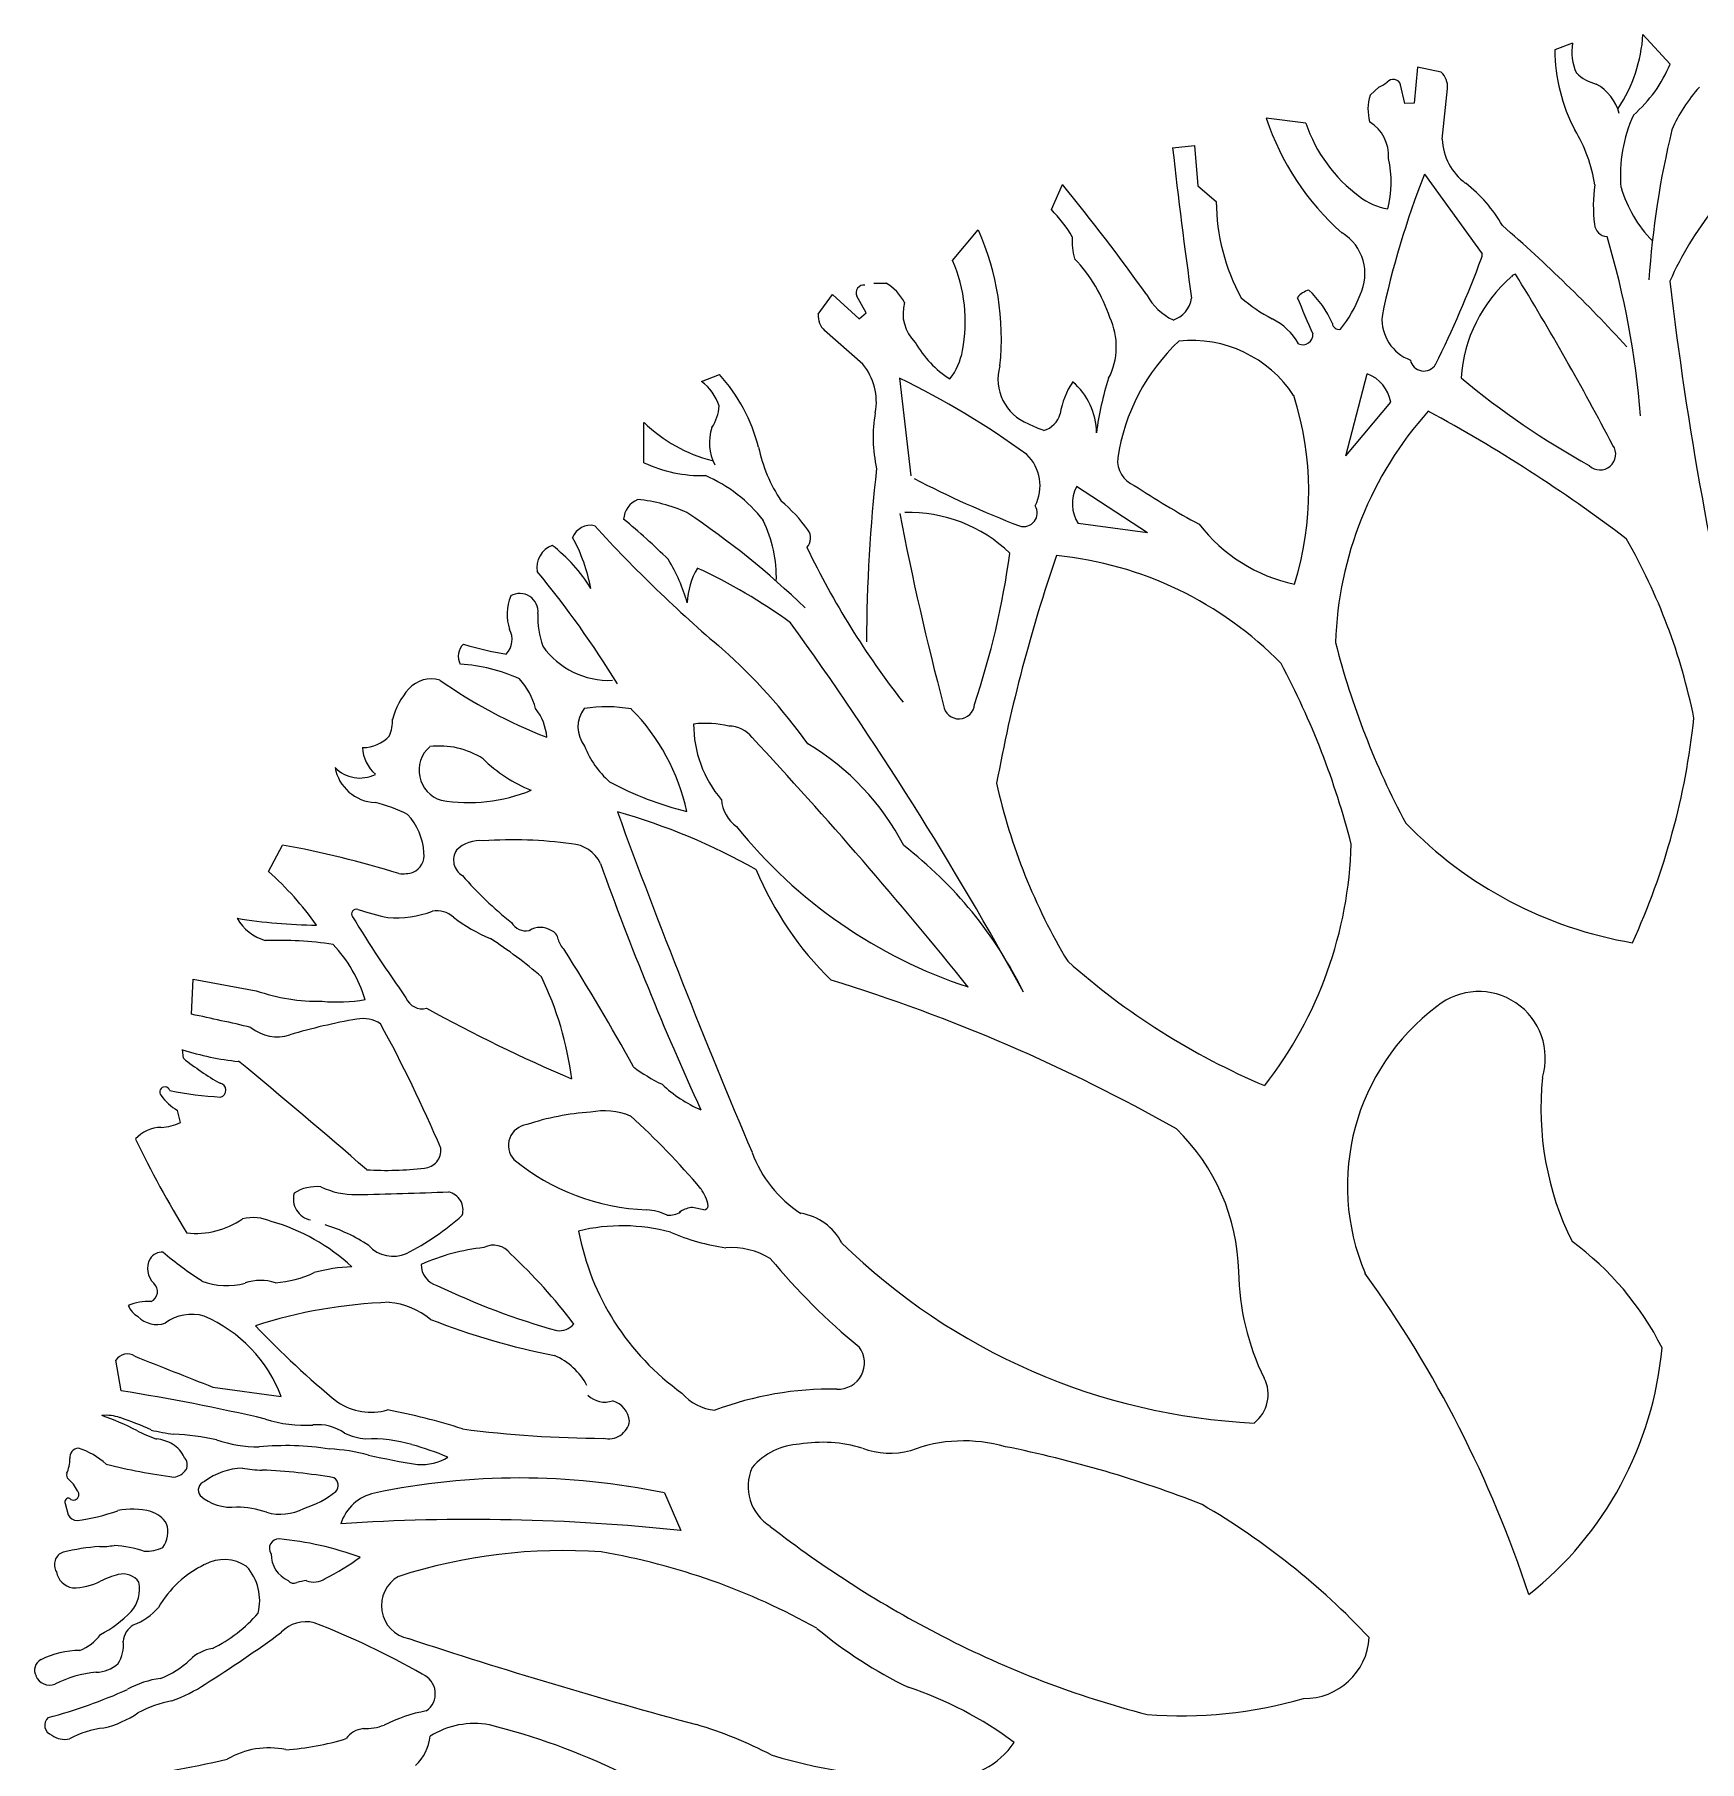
# Model space of a CAD drawing. Header units: metres. Extents: x -1.74 to 1.8, y -1.77 to 1.79.
# Drawn here: x -1.737 to -0.019, y 0.006 to 1.788 of the extents above; entities that cross this region are included whole.
import ezdxf

# ---------------------------------------------------------------- set-up
doc = ezdxf.new("R2010")
doc.units = ezdxf.units.M
doc.layers.add('ceco.net 70', color=7, linetype='Continuous')

msp = doc.modelspace()

# ---------------------------------------------------------------- linework, layer by layer
at = {"layer": 'ceco.net 70'}
for p, q in [((-0.0493, 1.7576), (-0.0774, 1.788)), ((-0.15, 1.7793), (-0.1682, 1.7722)), ((-0.3101, 1.7543), (-0.3135, 1.7173)), ((-0.2855, 1.7493), (-0.3101, 1.7543)), ((-0.3494, 1.7342), (-0.3588, 1.7256)), ((-0.3231, 1.7169), (-0.3274, 1.7362)), ((-0.2845, 1.6801), (-0.279, 1.7324)), ((-0.3135, 1.7173), (-0.3231, 1.7169)), ((-0.4252, 1.6966), (-0.466, 1.7018)), ((-0.5627, 1.671), (-0.54, 1.6734)), ((-0.54, 1.6734), (-0.5368, 1.6319)), ((-0.3028, 1.6439), (-0.2434, 1.5618)), ((-0.6878, 1.6074), (-0.6764, 1.6333)), ((-0.5368, 1.6319), (-0.5176, 1.6157)), ((-0.7898, 1.555), (-0.7632, 1.5864)), ((-0.9284, 1.4995), (-0.9136, 1.5198)), ((-0.9136, 1.5198), (-0.8862, 1.4949)), ((-0.8788, 1.501), (-0.8887, 1.5182)), ((-0.8711, 1.5315), (-0.8584, 1.5316)), ((-0.8862, 1.4949), (-0.8788, 1.501)), ((-0.8824, 1.4478), (-0.9219, 1.4827)), ((-1.0487, 1.4302), (-1.0304, 1.4373)), ((-0.8445, 1.4335), (-0.8329, 1.3328)), ((-0.3841, 1.3535), (-0.362, 1.4381)), ((-0.3841, 1.3535), (-0.3376, 1.4087)), ((-1.1083, 1.3463), (-1.1082, 1.3877)), ((-0.5885, 1.2741), (-0.6619, 1.3216)), ((-0.5885, 1.2741), (-0.6601, 1.2835)), ((-1.4955, 0.9245), (-1.4813, 0.9518)), ((-1.575, 0.7772), (-1.5735, 0.8135)), ((-1.5735, 0.8135), (-1.5735, 0.8135)), ((-1.5735, 0.8135), (-1.5083, 0.8015)), ((-1.5834, 0.7318), (-1.5844, 0.7408)), ((-1.5865, 0.6657), (-1.5895, 0.678)), ((-1.6476, 0.3887), (-1.6531, 0.4203)), ((-1.5529, 0.3926), (-1.4825, 0.3828)), ((-1.7054, 0.2724), (-1.7022, 0.2608)), ((-1.087, 0.2834), (-1.0701, 0.2446))]:
    msp.add_line(p, q, dxfattribs=at)
for centre, radius, start, end in [((-0.2323, 1.7974), 0.1552, 326.5677, 356.5496), ((0.0095, 1.7729), 0.1778, 180.253, 207.9499), ((-0.0988, 1.77), 0.052, 169.7876, 204.5929), ((-0.3, 1.7339), 0.0211, 355.8803, 46.5725), ((-0.1152, 1.7799), 0.0441, 225.5326, 256.5312), ((-0.1789, 1.8109), 0.1401, 310.9162, 337.6373), ((-0.3688, 1.7764), 0.0465, 294.7091, 306.2147), ((-0.3351, 1.7337), 0.00812, 18.0466, 140.3953), ((-0.1493, 1.6941), 0.049, 14.7375, 60.9664), ((0.0994, 1.6261), 0.1601, 137.7387, 156.5637), ((-0.3117, 1.7108), 0.0494, 162.5667, 195.126), ((-0.205, 1.789), 0.2753, 198.4784, 228.3742), ((-0.2762, 1.7475), 0.1575, 198.8605, 233.4551), ((-0.3807, 1.663), 0.0409, 356.0521, 58.6317), ((0.0505, 1.6428), 0.1511, 155.7063, 184.7171), ((-0.2242, 1.6829), 0.0604, 182.6408, 233.2317), ((-0.2878, 1.6071), 0.1628, 9.1162, 30.4725), ((0.8391, 1.4745), 0.9123, 166.3528, 176.2059), ((4.5039, 2.2316), 5.0975, 186.3134, 188.0706), ((-0.4428, 1.6357), 0.1057, 344.8609, 13.3731), ((0.5267, 1.3162), 0.8919, 158.4472, 168.2886), ((-2.253, 0.3382), 2.0403, 35.3756, 39.4021), ((-0.3521, 1.5162), 0.1498, 29.9726, 52.1906), ((0.028, 1.611), 0.1566, 171.9777, 186.8725), ((0.0286, 1.6685), 0.1341, 196.5163, 224.1526), ((-0.7923, 1.5046), 0.1466, 30.6875, 44.5402), ((-0.308, 1.6171), 0.2097, 180.3746, 208.6604), ((-0.3295, 1.6731), 0.0659, 232.1901, 260.2626), ((0.2703, 1.3911), 0.3502, 141.646, 156.0052), ((-1.0147, 1.4745), 0.2753, 354.0787, 23.9745), ((-1.2606, 0.3962), 1.5828, 42.5227, 49.0128), ((-0.1132, 1.5939), 0.0144, 186.4829, 264.8577), ((-0.6013, 1.5748), 0.0651, 175.9139, 196.0327), ((-0.4136, 1.5412), 0.0494, 333.7828, 58.5234), ((-0.9469, 1.3281), 0.8696, 4.3919, 16.8064), ((-0.9341, 1.492), 0.1575, 348.9977, 23.5924), ((-0.7809, 1.4453), 0.1616, 18.2912, 43.6143), ((-1.2703, 1.9351), 1.0936, 333.5348, 339.7932), ((-0.2484, 1.5602), 0.00524, 326.9416, 17.2848), ((-0.1154, 1.4245), 0.1498, 130.7489, 176.4514), ((-0.2063, 1.5323), 0.00886, 106.1136, 140.103), ((-2.846, -0.0747), 3.0927, 27.727, 31.4911), ((3.5794, 1.9594), 3.6539, 186.694, 193.7625), ((-0.8813, 1.5215), 0.00812, 82.0575, 204.4063), ((-0.8832, 1.4888), 0.0494, 27.3269, 59.8862), ((-0.5362, 1.5481), 0.0604, 208.3505, 244.4986), ((-0.5714, 1.5207), 0.0287, 288.6235, 350.4373), ((-0.3838, 1.6409), 0.1648, 228.9818, 242.4809), ((-0.4143, 1.4994), 0.0263, 107.5469, 138.4426), ((0.2149, 1.7715), 0.6971, 201.4236, 204.8003), ((-0.4904, 1.4503), 0.1007, 23.1236, 47.4017), ((-0.4841, 1.5616), 0.1223, 320.6322, 339.8028), ((-0.9073, 1.498), 0.0211, 175.8803, 226.5725), ((-0.8, 1.5001), 0.0409, 163.8212, 226.4007), ((-0.3016, 1.4945), 0.0451, 176.4389, 249.5785), ((-0.6923, 1.4661), 0.0715, 332.7621, 24.7374), ((-0.4869, 1.4392), 0.0617, 28.7477, 64.1015), ((-0.4285, 1.4786), 0.0106, 246.2225, 2.5747), ((-0.3911, 1.4906), 0.00679, 186.158, 283.0473), ((-0.7358, 1.5219), 0.1057, 209.0797, 237.5919), ((-0.8445, 1.4731), 0.0659, 322.1903, 350.2628), ((-0.4122, 1.3195), 0.2096, 133.3484, 171.2958), ((-0.5431, 1.3467), 0.1258, 33.1588, 95.9464), ((-0.9288, 1.4092), 0.0604, 349.2211, 39.8121), ((-0.6935, 1.4325), 0.0494, 163.9294, 248.67), ((-0.3035, 1.455), 0.0141, 191.2517, 329.2736), ((-1.0802, 1.3889), 0.052, 17.86, 52.6653), ((-1.1621, 1.3179), 0.1778, 14.503, 42.1999), ((-1.2354, 0.6318), 0.8919, 54.1643, 64.0057), ((-0.5966, 1.3835), 0.0832, 146.2775, 170.7643), ((-0.7102, 1.3768), 0.069, 0.3082, 50.0339), ((-0.3437, 1.341), 0.2997, 162.0288, 173.0511), ((-0.3751, 1.4024), 0.038, 9.52, 69.8027), ((0.2754, 2.0823), 0.8441, 230.2015, 241.0826), ((-0.7411, 1.3171), 0.3189, 342.4349, 17.9728), ((-1.0747, 1.4072), 0.0441, 325.9217, 356.9202), ((-0.7219, 1.3725), 0.1498, 170.2622, 192.4803), ((-0.7018, 1.4027), 0.0238, 284.6153, 345.6831), ((-0.0201, 1.149), 0.3747, 138.0686, 178.1944), ((-1.0513, 0.007), 1.5827, 52.8141, 61.6143), ((-1.0001, 1.4992), 0.1552, 225.9032, 255.8852), ((-0.9917, 1.3669), 0.049, 161.4865, 207.7153), ((-0.6552, 1.4951), 0.1223, 242.65, 250.6139), ((-0.8307, 1.3962), 0.1628, 191.9803, 213.3367), ((-0.7446, 1.3224), 0.0451, 332.8743, 46.0139), ((-0.1216, 1.355), 0.0161, 226.2362, 34.7968), ((-1.0486, 1.4731), 0.1401, 244.8156, 271.5366), ((0.7043, 1.1594), 1.5828, 173.4401, 179.9301), ((-0.5919, 1.3485), 0.0276, 174.4304, 247.9237), ((-1.1045, 1.1942), 0.1511, 37.7358, 66.7465), ((-0.3272, 2.3014), 1.0936, 242.6596, 248.9181), ((-0.6282, 1.3041), 0.038, 152.6502, 212.9329), ((-0.106, 2.0763), 0.9022, 236.6212, 241.5816), ((-1.1057, 1.2863), 0.0236, 111.8981, 176.0254), ((-1.1293, 1.1488), 0.1601, 65.8892, 84.7142), ((-1.0664, 1.1859), 0.1566, 35.5804, 50.4752), ((-0.7165, 1.2945), 0.0141, 253.1793, 31.2012), ((-1.4914, 0.8394), 0.5765, 44.8957, 51.0915), ((-1.5727, 0.5377), 0.9123, 46.247, 56.1001), ((-1.1057, 1.228), 0.1341, 358.3003, 25.9366), ((2.192, 1.8821), 3.0927, 190.9618, 194.7258), ((-0.8347, 1.1451), 0.1498, 46.0015, 91.704), ((-1.1634, 1.2619), 0.0198, 77.3555, 158.5171), ((-1.337, 1.184), 0.177, 10.6068, 28.7498), ((-0.1264, 2.2191), 1.3949, 222.2474, 229.7858), ((-0.9507, 1.2686), 0.0144, 317.5951, 35.97), ((-0.4009, 1.3871), 0.1701, 217.817, 257.7421), ((-0.6304, 0.9602), 0.6179, 11.4477, 29.8722), ((-1.194, 1.238), 0.0247, 111.3029, 189.3378), ((-1.3022, 1.1316), 0.1631, 31.4138, 52.4901), ((-0.1561, 1.6352), 0.8696, 205.6465, 218.0609), ((-1.5671, 1.3666), 0.8441, 341.3703, 352.2514), ((0.8126, 0.7309), 1.5827, 160.8386, 169.6387), ((-0.7191, 0.8775), 0.3747, 44.2585, 84.3842), ((-1.9796, 0.6026), 0.989, 31.4173, 39.6685), ((-1.2478, 1.1474), 0.1922, 16.4628, 30.9457), ((-0.9839, 1.1981), 0.0797, 150.2733, 177.2589), ((-1.2909, 0.7212), 0.5685, 54.0106, 65.2782), ((-1.201, 1.19), 0.0485, 157.2153, 198.8405), ((-1.2362, 1.1927), 0.0187, 353.4392, 120.6888), ((-1.1298, 1.1864), 0.0879, 177.264, 199.5804), ((-3.9219, -0.9541), 3.6539, 28.6903, 35.7589), ((-1.2832, 1.1467), 0.0167, 132.183, 209.7572), ((-1.2003, 1.4658), 0.3208, 252.9362, 261.0851), ((-1.2664, 1.1638), 0.0221, 317.7915, 28.5165), ((0.4105, 1.3663), 0.8309, 194.3164, 208.1365), ((-1.1441, 1.2059), 0.0842, 215.5757, 272.2958), ((-1.4285, 0.7034), 0.6034, 35.7735, 48.294), ((-1.3277, 1.0927), 0.0307, 73.1915, 138.8725), ((-1.3069, 0.9716), 0.1671, 65.1847, 86.8328), ((-1.2875, 1.0756), 0.0696, 14.1014, 43.2142), ((-1.1835, 0.7472), 0.8309, 14.3164, 28.1365), ((-1.2973, 1.064), 0.0725, 137.5926, 166.0545), ((-1.02, 1.5475), 0.5199, 234.9164, 248.7389), ((-1.261, 1.0597), 0.0526, 3.7009, 38.752), ((-1.1449, 1.0736), 0.0314, 142.6673, 218.6736), ((-1.147, 0.9484), 0.1461, 79.824, 99.0259), ((-1.275, 0.9406), 0.2159, 12.2994, 44.5819), ((-0.7832, 1.0981), 0.0161, 187.656, 356.2166), ((-1.4007, 1.0792), 0.0331, 334.1054, 4.0438), ((-1.045, 0.9639), 0.1134, 77.5363, 96.0285), ((-0.9366, 1.0767), 0.1204, 180.0324, 220.3372), ((-1.021, 1.0433), 0.0313, 38.752, 89.1195), ((-0.7607, 1.1593), 0.7398, 335.3728, 354.0632), ((-1.3981, 1.0885), 0.0362, 269.425, 318.7527), ((-1.3598, 1.054), 0.0388, 182.3458, 228.7566), ((-1.3079, 1.029), 0.0324, 131.3628, 252.6681), ((-1.319, 0.9718), 0.0822, 57.0336, 97.1902), ((-1.0813, 1.0879), 0.0944, 201.0174, 228.5762), ((-4.3777, -2.0899), 4.6229, 38.7766, 42.9988), ((-1.0739, 0.8298), 0.2635, 27.4657, 59.2124), ((-1.168, 1.1496), 0.1521, 225.6703, 248.1958), ((-1.3836, 1.0396), 0.044, 190.0176, 267.439), ((-1.4013, 1.0567), 0.0357, 223.979, 296.5503), ((-0.9872, 1.3072), 0.3297, 241.6463, 256.5312), ((-0.1413, 1.1502), 0.6179, 192.5806, 211.0051), ((-1.2892, 1.1682), 0.1725, 260.5451, 292.0449), ((-0.9903, 1.0018), 0.0381, 184.5272, 234.1858), ((-1.4167, 0.8598), 0.1394, 62.4146, 77.1176), ((-1.398, 0.9404), 0.0629, 3.299, 43.1255), ((5.906, 3.569), 7.5004, 200.14362, 203.02953), ((-1.3135, 0.3574), 0.6534, 60.5485, 74.1962), ((-0.6154, 1.2891), 0.5089, 218.6984, 251.8887), ((-0.017, 1.2694), 0.4244, 224.028, 260.3497), ((-1.6667, -0.0653), 1.0339, 72.8064, 79.6666), ((-1.2861, 0.9363), 0.0186, 146.7864, 239.4146), ((-1.2775, 0.922), 0.0344, 83.9588, 134.5683), ((-1.2437, 0.5026), 0.4546, 82.3418, 93.8006), ((-1.1854, 0.9174), 0.0358, 25.6939, 86.3553), ((-1.1018, 0.6116), 0.4288, 26.0694, 52.3847), ((-0.8026, 0.9643), 0.4244, 322.1031, 358.4249), ((-1.3539, 0.9411), 0.0188, 293.4654, 8.7136), ((2.0052, 2.0717), 3.3574, 199.8274, 204.514), ((-1.7129, 0.6805), 0.3268, 35.2637, 48.3041), ((-1.3578, 0.9651), 0.0429, 265.6682, 285.5163), ((-1.0039, 1.175), 0.3872, 221.1385, 231.5009), ((-0.6749, 1.0584), 0.3438, 202.5984, 225.6777), ((-1.4851, 0.9009), 0.0495, 209.8628, 253.7524), ((-1.4397, 1.4268), 0.5576, 260.8851, 269.3434), ((-1.4049, 0.8807), 0.005, 71.618, 214.8415), ((-0.122, 1.6658), 1.509, 211.4784, 215.2862), ((-1.3074, 1.1742), 0.3043, 251.627, 257.6484), ((-1.3648, 0.989), 0.1123, 266.0883, 289.9629), ((-1.3215, 0.8595), 0.0245, 46.8304, 101.8871), ((-1.1977, 1.019), 0.1776, 232.9257, 247.109), ((-1.5179, 0.4649), 0.4643, 49.1237, 57.2487), ((-1.23, 0.8802), 0.017, 208.7229, 281.7244), ((-1.2151, 0.8463), 0.0206, 57.1141, 123.6329), ((-1.2079, 0.853), 0.0114, 8.1606, 69.5952), ((-1.4857, 0.4645), 0.389, 81.6239, 91.9444), ((-1.5295, 0.7531), 0.1391, 16.3615, 43.7763), ((-1.1741, 0.8603), 0.0233, 194.3147, 225.0685), ((-3.0709, -0.3491), 2.2269, 28.7776, 32.3936), ((-0.1796, 1.385), 0.7398, 228.3896, 247.0801), ((-1.5196, 0.6679), 0.3395, 7.2084, 25.8511), ((-1.441, -0.898), 1.7895, 60.4594, 72.9104), ((-1.4442, 0.9837), 0.1931, 250.6273, 271.1429), ((-1.4246, 0.9592), 0.1693, 264.6632, 279.7412), ((-1.337, 0.8011), 0.0182, 202.7747, 284.5552), ((-0.1502, 0.6001), 0.2321, 127.0456, 202.7982), ((-0.2468, 0.732), 0.0687, 343.0692, 129.0326), ((-2.0615, -1.5695), 2.3966, 76.7895, 78.2873), ((-1.2948, 0.1478), 0.634, 99.9545, 106.3755), ((-1.3981, 0.74), 0.0328, 56.7662, 101.1432), ((-2.666, 0.0643), 1.4656, 23.0864, 28.6717), ((-0.4946, 2.3124), 1.7435, 241.2757, 246.75), ((-1.4866, 0.797), 0.043, 230.7957, 287.6504), ((-1.4987, 1.0059), 0.2787, 252.0836, 264.2598), ((-1.3869, 0.9797), 0.3164, 231.5847, 239.8874), ((-4.6442, -3.0871), 4.9275, 48.7385, 50.7495), ((-1.0061, 0.8758), 0.1901, 233.5389, 243.971), ((-1.6026, 0.697), 0.0053, 17.3466, 222.5979), ((-1.5228, 1.0767), 0.3855, 258.8277, 266.6788), ((-1.5468, 0.6989), 0.00723, 283.0967, 80.4747), ((-0.9911, 0.8109), 0.1446, 227.1114, 246.1334), ((0.1276, 0.6803), 0.3103, 174.1397, 206.306), ((-1.5622, 0.7252), 0.0545, 215.6975, 239.8874), ((-1.1491, 0.6064), 0.0712, 67.6952, 101.6275), ((-1.6066, 0.6256), 0.0349, 89.5764, 138.8714), ((-1.6095, 0.7128), 0.0525, 273.4688, 296.1106), ((-1.2263, 0.6419), 0.0217, 97.5994, 222.0061), ((-1.1474, 0.4193), 0.2574, 93.5763, 108.5255), ((-1.65, 0.0887), 0.787, 40.252, 47.8681), ((-0.6801, 1.1049), 1.0564, 205.5967, 211.5874), ((-0.7068, 0.5067), 0.2124, 1.3952, 45.7642), ((-1.3365, 0.6371), 0.0188, 275.5189, 5.6456), ((-1.0973, 0.804), 0.2286, 230.5842, 267.968), ((-0.8759, 0.6795), 0.1288, 200.3268, 236.7642), ((-1.3737, 0.9719), 0.3557, 266.6353, 276.2958), ((-1.4479, 0.5867), 0.0221, 164.3544, 258.7097), ((-1.4467, 0.5593), 0.0401, 82.7395, 123.99), ((-1.4064, 0.6725), 0.0813, 244.3726, 271.0916), ((-1.6378, 10.0932), 9.5049, 271.40406, 271.97828), ((-1.3141, 0.5753), 0.0192, 343.8189, 76.5805), ((-1.0868, 0.5709), 0.0458, 11.0736, 35.0509), ((-1.1121, 0.506), 0.0699, 66.4434, 84.4713), ((-1.0827, 0.5945), 0.0245, 266.5141, 300.0274), ((-1.0532, 0.5451), 0.0335, 101.2961, 123.57), ((-1.0685, 0.4979), 0.0805, 74.1328, 83.781), ((-1.0469, 0.5804), 0.0051, 275.0099, 352.0459), ((-0.9556, 0.5143), 0.0583, 27.5666, 80.9342), ((-1.5709, 0.636), 0.0849, 263.8013, 304.7626), ((-1.5118, 0.5185), 0.0489, 67.0827, 102.6282), ((-1.5481, 0.3685), 0.2027, 46.9211, 74.1793), ((-1.4877, 0.396), 0.1716, 56.1925, 72.8915), ((-1.4709, 0.764), 0.2615, 296.7183, 312.0777), ((-1.1307, 0.3694), 0.1896, 74.7572, 103.7134), ((-0.9151, 0.6022), 0.265, 190.5725, 234.5002), ((-0.9942, 0.7519), 0.2175, 246.5412, 262.1718), ((-1.367, 0.5616), 0.0341, 222.4784, 293.7558), ((-1.2512, 0.3248), 0.2129, 95.9724, 114.0745), ((-1.2635, 0.5174), 0.0216, 36.159, 117.281), ((-1.0185, 0.4577), 0.0788, 58.9207, 93.8832), ((-0.4465, 1.0089), 0.6542, 225.6387, 267.1976), ((-0.3312, 0.2957), 0.3061, 26.6668, 53.8373), ((-1.5997, 0.5149), 0.0208, 150.7254, 227.0483), ((-1.6051, 0.5167), 0.0152, 87.7074, 146.763), ((-1.3617, 0.8171), 0.3745, 229.5824, 237.2641), ((-1.3162, 0.5187), 0.0219, 178.605, 254.8984), ((-1.6051, 0.1401), 0.5301, 36.8001, 47.3646), ((-0.452, 0.9615), 0.6832, 219.679, 230.5469), ((-1.6217, 0.4912), 0.0115, 295.7041, 47.257), ((-1.5389, 0.5669), 0.0697, 248.6471, 286.0871), ((-1.5036, 0.4521), 0.0505, 72.5695, 108.4338), ((-1.4951, 0.6073), 0.1072, 273.577, 295.7125), ((-1.4057, 0.3582), 0.1584, 91.4144, 105.7343), ((-0.2354, 0.5155), 0.2592, 180.8165, 206.0057), ((-1.3462, -0.1993), 1.2114, 18.1703, 35.8473), ((-0.9958, 1.1748), 0.7517, 244.2872, 254.3822), ((-1.6207, 0.4339), 0.0471, 85.1319, 114.702), ((-1.6185, 0.4861), 0.0238, 203.1617, 240.33), ((-1.6108, 0.4847), 0.0275, 224.8377, 288.2909), ((-1.5747, 0.4211), 0.0465, 74.0809, 126.1854), ((-1.6201, 0.3306), 0.1472, 20.7717, 66.7416), ((-1.3524, -0.0335), 0.5139, 92.0722, 107.7625), ((-1.3779, 0.4032), 0.0771, 50.1149, 84.8885), ((-0.8435, 1.0883), 0.9182, 223.5342, 230.772), ((-1.0633, 1.1335), 0.7215, 248.4391, 259.0327), ((-1.1955, 0.4701), 0.0194, 262.1737, 320.2792), ((-0.9077, 0.4176), 0.0271, 266.9112, 37.1718), ((-0.4236, 0.4663), 0.3675, 308.4425, 354.8102), ((-1.6413, 0.413), 0.0138, 56.1778, 148.0952), ((2.9764, 11.968), 12.43, 248.23014, 248.63027), ((-1.2273, 0.3624), 0.0682, 27.8536, 66.8947), ((-0.5012, 0.3849), 0.0371, 307.6759, 27.3966), ((-1.9577, -1.5927), 2.0055, 76.7723, 81.105), ((-1.3899, 0.4284), 0.0617, 236.2205, 285.9534), ((-1.1487, 0.4019), 0.0248, 225.7594, 289.3174), ((-1.148, 0.3545), 0.0252, 6.6045, 72.7209), ((-1.0312, 0.4178), 0.0491, 219.6614, 265.6388), ((-0.915, 0.0482), 0.3423, 89.0251, 110.5103), ((-1.6629, 0.3219), 0.0416, 70.1701, 96.5695), ((-1.7511, 0.1181), 0.2589, 62.502, 71.2094), ((-1.7449, 0.0714), 0.3052, 65.147, 71.6361), ((-1.4574, 0.4912), 0.138, 252.5546, 273.1888), ((-1.484, -0.2334), 0.6126, 72.07, 79.5529), ((-1.1448, 0.3614), 0.0222, 256.4289, 349.679), ((-1.5722, 0.4578), 0.125, 241.6791, 251.8856), ((-1.5644, 0.5627), 0.2207, 256.2952, 262.459), ((-1.6144, 0.301), 0.0382, 58.7947, 85.0787), ((-1.6035, 0.0941), 0.25, 77.4414, 87.6646), ((-1.4447, 0.3063), 0.0475, 54.5024, 96.0703), ((-1.3849, 0.4206), 0.0822, 246.8997, 262.617), ((-1.3883, 0.1976), 0.1416, 73.2764, 92.8843), ((-1.1438, 1.5324), 1.1927, 262.6958, 269.6991), ((-1.691, 0.3201), 0.00955, 94.9662, 187.6238), ((-1.7155, 0.2554), 0.0779, 47.7915, 72.321), ((-1.6084, 0.3096), 0.0277, 22.3956, 60.0231), ((-1.5039, 0.4757), 0.1448, 251.7925, 269.4449), ((-1.4777, 0.0421), 0.2901, 81.0865, 95.4599), ((-1.4426, 0.1316), 0.1974, 75.2664, 87.1518), ((-1.2306, 1.0298), 0.7256, 257.1131, 261.1831), ((-1.426, 0.049), 0.2948, 66.937, 74.5726), ((-0.9442, 0.2644), 0.0693, 92.7921, 139.1876), ((-0.9239, 0.1925), 0.1431, 73.3525, 99.5517), ((-0.8539, 0.4075), 0.0831, 249.6151, 284.3839), ((-0.7782, 0.1829), 0.1542, 73.8221, 110.9258), ((-0.9728, -0.8526), 1.2073, 68.5938, 78.6492), ((-1.6985, 0.3019), 0.00555, 164.8536, 225.9532), ((-1.739, 0.3192), 0.0385, 335.6477, 359.425), ((-1.5184, 0.8829), 0.5879, 255.7481, 262.694), ((-1.5956, 0.3179), 0.0183, 277.5811, 324.2036), ((-1.59, 0.3124), 0.0106, 330.8709, 47.3927), ((-1.5206, 0.2415), 0.0675, 91.5726, 127.4088), ((-1.4989, 0.4389), 0.132, 259.6874, 268.6078), ((-1.5249, -0.2599), 0.5673, 80.1809, 87.6899), ((-1.3377, 0.365), 0.0524, 265.5872, 301.3366), ((-0.9522, 0.2901), 0.0485, 156.2253, 238.056), ((-1.7232, 0.272), 0.0333, 24.1797, 51.2096), ((-1.6968, 0.2816), 0.00557, 225.7786, 46.0013), ((-1.5587, 0.2863), 0.00936, 108.5001, 217.3724), ((-1.4328, 0.2912), 0.00912, 317.3277, 59.5166), ((-1.2362, -0.4292), 0.728, 78.1706, 101.8818), ((-1.7021, 0.2742), 0.00372, 66.5914, 208.9916), ((-1.5338, 0.3182), 0.0496, 229.2989, 276.1201), ((-1.532, 0.1582), 0.1107, 71.9599, 88.2176), ((-1.4833, 0.3129), 0.0515, 253.8099, 298.0105), ((-1.4873, 0.3604), 0.0971, 286.8941, 309.0911), ((-1.3767, 0.2378), 0.0464, 101.7641, 162.7638), ((-0.9138, -0.385), 0.7592, 43.1421, 59.8256), ((-1.6921, 0.2664), 0.0116, 208.8668, 264.6614), ((-1.7224, 0.4662), 0.2134, 277.8832, 289.4907), ((-1.6362, 0.19), 0.0766, 75.5711, 101.3169), ((-1.6262, 0.2354), 0.0302, 32.5364, 72.444), ((-1.6269, 0.2433), 0.0274, 323.8005, 17.7213), ((-1.2865, -1.8125), 2.0685, 83.9952, 93.7274), ((-1.485, 0.2263), 0.0097, 88.0278, 215.6276), ((-1.5159, -0.0974), 0.3348, 69.9505, 84.6555), ((-0.2775, 1.1516), 1.1426, 232.1912, 242.7715), ((-1.7027, 0.2093), 0.0139, 110.3162, 211.6639), ((-1.6488, -0.0326), 0.2616, 94.634, 102.967), ((-1.6676, 0.2973), 0.0692, 268.0278, 280.57), ((-1.6624, 0.1058), 0.1236, 71.6789, 86.524), ((-1.6217, 0.2614), 0.0382, 267.2639, 296.2643), ((-1.5415, 0.1729), 0.0417, 55.9216, 118.6063), ((-1.4628, 0.2203), 0.0301, 179.419, 245.2213), ((-1.543, 0.408), 0.2378, 296.4406, 306.622), ((-1.1921, -0.3255), 0.5494, 85.8495, 107.9335), ((-1.2684, -0.4591), 0.6914, 60.6746, 80.3394), ((-1.6944, 0.2056), 0.0204, 190.0233, 260.0415), ((-1.6173, 0.0802), 0.1236, 105.6271, 114.6748), ((-1.6455, 0.1803), 0.0195, 33.9508, 105.235), ((-1.514, 0.1104), 0.1099, 115.6251, 150.0183), ((-1.5571, 0.1723), 0.0524, 345.771, 42.0704), ((-1.3446, 0.1671), 0.0345, 118.9913, 259.2711), ((-1.697, 0.2457), 0.0602, 269.0982, 297.81), ((-1.6633, 0.1841), 0.0347, 318.6662, 11.9025), ((-1.4695, 0.1978), 0.00761, 219.6276, 294.7101), ((-1.4509, 0.1396), 0.0536, 95.9713, 106.7626), ((-1.4489, 0.2134), 0.0219, 249.7714, 302.8186), ((-1.726, 0.2466), 0.1232, 297.4899, 316.108), ((-1.6594, 0.2095), 0.0669, 291.2736, 318.7009), ((-1.6242, 0.1288), 0.0213, 120.8863, 176.0362), ((-1.6207, 0.2584), 0.1513, 296.3692, 319.1353), ((-1.4569, 0.1151), 0.0354, 76.1527, 136.0959), ((-1.751, -0.6293), 0.8355, 60.2878, 68.764), ((-0.6334, 0.4998), 0.4633, 230.2328, 244.1064), ((-1.7062, 0.1635), 0.0454, 290.3171, 324.7635), ((-1.6834, 0.1269), 0.0381, 329.1109, 5.113), ((-2.2498, 1.1825), 1.2948, 302.1486, 306.3504), ((0.3895, 5.4128), 5.5591, 251.7551, 254.95), ((-0.3356, 1.034), 1.0114, 242.6512, 255.4882), ((-0.4268, 0.1385), 0.0672, 269.2159, 356.3174), ((-1.7246, 0.1005), 0.0124, 118.7129, 208.3514), ((-1.6896, 0.0281), 0.0928, 90.4904, 116.1962), ((-1.6733, 0.1315), 0.033, 269.425, 313.0278), ((-1.6451, 0.1857), 0.1012, 292.1216, 312.5573), ((-1.5476, 0.0826), 0.0407, 98.2253, 135.372), ((-1.7213, 0.1006), 0.0155, 202.6585, 289.7943), ((-1.6615, -0.0213), 0.1204, 95.7478, 116.9069), ((-1.5948, -0.0025), 0.0953, 97.3475, 119.0797), ((-1.3451, 0.0763), 0.0216, 304.5753, 67.6299), ((-1.8664, 0.585), 0.5524, 285.0563, 294.076), ((-1.6486, 0.2169), 0.1574, 289.809, 303.879), ((-0.9578, -0.2855), 0.3882, 53.3524, 71.6721), ((-0.5528, 0.4978), 0.4444, 265.3208, 286.3421), ((-1.6898, 0.1427), 0.1047, 283.465, 304.6189), ((-1.5718, -0.0544), 0.1254, 100.7665, 117.8034), ((-1.3023, -0.1036), 0.165, 100.6867, 116.6668), ((-1.716, 0.0436), 0.0106, 130.4914, 252.3966), ((-1.6543, -0.0572), 0.0987, 96.4829, 118.2129), ((-1.3956, 0.016), 0.0243, 95.2977, 144.9165), ((-1.3958, 0.0938), 0.0536, 267.8412, 291.3444), ((-1.2835, -0.04), 0.0855, 79.4, 122.0707), ((-1.4268, -0.6057), 0.6689, 63.8416, 76.2416), ((-1.1774, -0.3708), 0.4331, 62.4166, 73.4518), ((-1.7062, 0.0508), 0.0217, 233.113, 284.1014), ((-1.4953, -0.0635), 0.0839, 77.9868, 120.6888), ((-1.4973, 0.3011), 0.2833, 273.934, 286.7908), ((-1.3786, 0.0384), 0.0501, 313.845, 353.153), ((-0.7969, 0.0749), 0.0861, 270.1223, 325.3696), ((-1.8565, 1.4215), 1.4483, 277.9293, 282.6963), ((-0.8116, 0.5581), 0.5695, 253.1353, 271.5016)]:
    msp.add_arc(centre, radius, start, end, dxfattribs=at)

doc.saveas('drawing.dxf')
